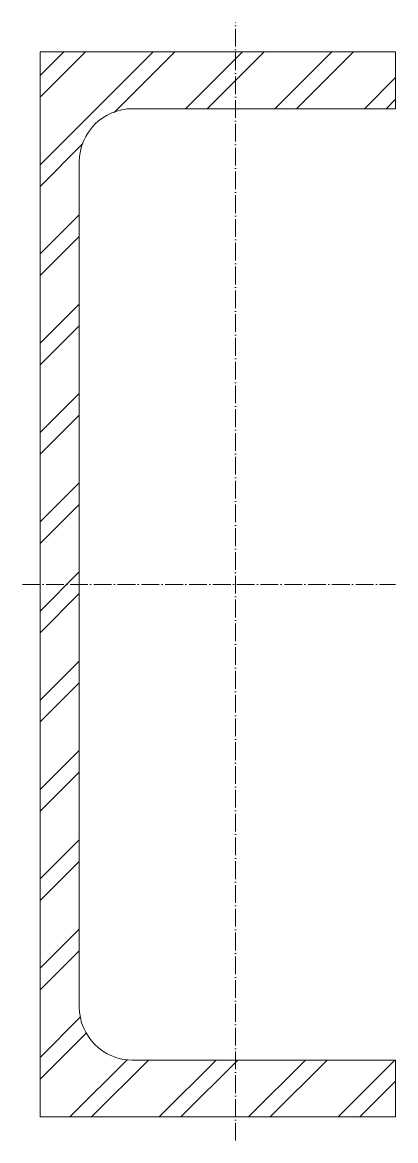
# Model space of a CAD drawing. Header units: metres. Extents: x -5 to 100, y -157 to 158.
import ezdxf

# ---------------------------------------------------------------- set-up
doc = ezdxf.new("R2010")
doc.units = ezdxf.units.M
doc.linetypes.add('MV_hartlijn_staal', pattern=[6.6, 5, -0.8, 0, -0.8])
doc.layers.add('A-DETL-GENF', color=92, linetype='Continuous', lineweight=18)

# ---------------------------------------------------------------- blocks, each defined once
blk = doc.blocks.new('28 Staalprofielen- UPE-2d - UPE300-4450840-00_0 Basismaterialen')
at = {"layer": 'A-DETL-GENF', "lineweight": 13}
h = blk.add_hatch(dxfattribs=at)
h.set_pattern_fill('FP_297', color=256, style=0, pattern_type=2)
h.set_pattern_definition([(225, (-4095.222, -2449.265), (12.57236, -12.57236), []), (225, (-4095.222, -2468.315), (12.57236, -12.57236), [])])
h.paths.add_polyline_path([(0, 150), (0, -150), (100, -150), (100, -134), (26, -134), (22.12, -133.49), (18.5, -131.99), (15.39, -129.61), (13.01, -126.5), (11.51, -122.88), (11, -119), (11, 119), (11.51, 122.88), (13.01, 126.5), (15.39, 129.61), (18.5, 131.99), (22.12, 133.49), (26, 134), (100, 134), (100, 150)])
at = {"layer": 'A-DETL-GENF', "linetype": 'MV_hartlijn_staal', "lineweight": 13}
for p, q in [((55, -156.68), (55, 158.32)), ((-5, 0), (100, 0))]:
    blk.add_line(p, q, dxfattribs=at)
at = {"layer": 'A-DETL-GENF'}
for p, q in [((100, 150), (0, 150)), ((0, 150), (0, -150)), ((0, -150), (0, 150)), ((0, 150), (100, 150)), ((100, 134), (100, 150)), ((100, 150), (100, 134)), ((26, 134), (100, 134)), ((100, 134), (26, 134)), ((11, -119), (11, 119)), ((11, 119), (11, -119)), ((100, -134), (26, -134)), ((26, -134), (100, -134)), ((100, -150), (100, -134)), ((100, -134), (100, -150)), ((0, -150), (100, -150)), ((100, -150), (0, -150))]:
    blk.add_line(p, q, dxfattribs=at)
for centre, start, end in [((26, 119), 90, 180), ((26, 119), 90, 180), ((26, -119), 180, 270), ((26, -119), 180, 270)]:
    blk.add_arc(centre, 15, start, end, dxfattribs=at)

msp = doc.modelspace()

# ---------------------------------------------------------------- block references
msp.add_blockref('28 Staalprofielen- UPE-2d - UPE300-4450840-00_0 Basismaterialen', (0, 0))

doc.saveas('drawing.dxf')
